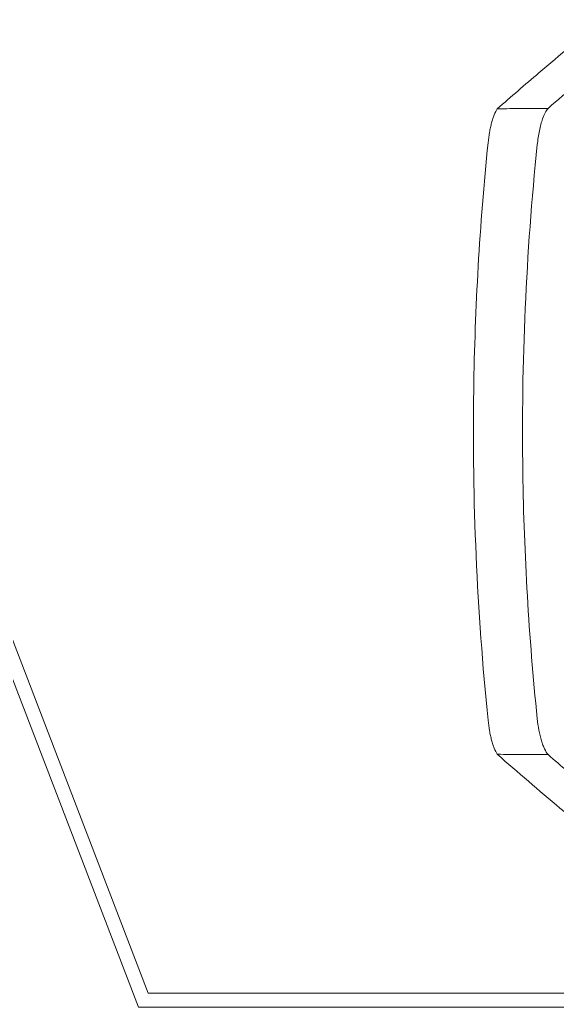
# Model space of a CAD drawing. Header units: inches. Extents: x 587 to 1284, y 1170 to 2052.
# Drawn here: x 984.04 to 1003.12, y 1302.78 to 1337.86 of the extents above; entities that cross this region are included whole.
import ezdxf

# ---------------------------------------------------------------- set-up
doc = ezdxf.new("R2010")
doc.units = ezdxf.units.IN
doc.header["$MEASUREMENT"] = 0
doc.layers.add('I-FURN', color=30, linetype='Continuous', lineweight=9)
doc.layers.add('I-WALL', color=2, linetype='Continuous', lineweight=18)

# ---------------------------------------------------------------- blocks, each defined once
blk = doc.blocks.new('HighTower_Ace_Lounge - HighTower_Ace_Lounge-7754715-Level 07  POWER _ SIGNAL')
at = {"layer": 'I-FURN'}
for points, knots in [([(-10.256, 14.112), (-8.311, 14.31), (-4.406, 14.594), (2.449, 14.694), (7.338, 14.409), (10.257, 14.112)], [0, 0, 0, 0, 0.285714, 0.571429, 1, 1, 1, 1]), ([(-11.462, 13.789), (-11.402, 13.825), (-11.296, 13.878), (-11.115, 13.943), (-10.964, 13.987), (-10.8, 14.027), (-10.567, 14.074), (-10.384, 14.099), (-10.256, 14.112)], [0, 0, 0, 0, 0.25, 0.375, 0.5, 0.625, 0.75, 1, 1, 1, 1]), ([(10.257, 14.112), (10.385, 14.099), (10.568, 14.073), (10.801, 14.027), (10.965, 13.987), (11.116, 13.942), (11.296, 13.877), (11.402, 13.825), (11.462, 13.788)], [0, 0, 0, 0, 0.25, 0.375, 0.5, 0.625, 0.75, 1, 1, 1, 1]), ([(-14.626, 10.059), (-14.213, 10.561), (-13.17, 11.812), (-12.107, 13.05), (-11.462, 13.789)], [0, 0, 0, 0, 0.4, 1, 1, 1, 1]), ([(11.462, 13.788), (11.892, 13.296), (12.959, 12.061), (14.006, 10.812), (14.626, 10.059)], [0, 0, 0, 0, 0.4, 1, 1, 1, 1]), ([(10.192, 12.366), (8.259, 12.565), (4.379, 12.85), (-2.433, 12.95), (-7.291, 12.665), (-10.191, 12.367)], [0, 0, 0, 0, 0.285714, 0.571429, 1, 1, 1, 1]), ([(-10.191, 12.367), (-10.337, 12.352), (-10.542, 12.322), (-10.801, 12.266), (-10.981, 12.218), (-11.141, 12.165), (-11.326, 12.088), (-11.425, 12.027), (-11.476, 11.985)], [0, 0, 0, 0, 0.25, 0.375, 0.5, 0.625, 0.75, 1, 1, 1, 1]), ([(11.476, 11.985), (11.436, 12.018), (11.336, 12.084), (11.08, 12.192), (10.768, 12.278), (10.446, 12.336), (10.278, 12.357), (10.192, 12.366)], [0, 0, 0, 0, 0.2, 0.4, 0.7, 0.85, 1, 1, 1, 1]), ([(-11.476, 11.985), (-11.871, 11.523), (-12.853, 10.365), (-13.817, 9.195), (-14.389, 8.49)], [0, 0, 0, 0, 0.4, 1, 1, 1, 1]), ([(14.389, 8.49), (14.008, 8.96), (13.047, 10.132), (12.069, 11.292), (11.476, 11.985)], [0, 0, 0, 0, 0.4, 1, 1, 1, 1])]:
    blk.add_open_spline(points, degree=3, knots=knots, dxfattribs=at)
for points in [[(-11.476, 11.985), (-11.476, 12.285), (-11.474, 12.886), (-11.467, 13.488), (-11.462, 13.789)], [(11.462, 13.788), (11.467, 13.487), (11.475, 12.886), (11.477, 12.285), (11.476, 11.985)]]:
    blk.add_open_spline(points, degree=3, dxfattribs=at)

msp = doc.modelspace()

# ---------------------------------------------------------------- linework, layer by layer
at = {"layer": 'I-WALL'}
for p, q in [((988.597, 1303.28), (976.868, 1333.836)), ((976.536, 1333.305), (988.254, 1302.78)), ((1129.527, 1303.28), (988.597, 1303.28)), ((988.254, 1302.78), (1129.527, 1302.78))]:
    msp.add_line(p, q, dxfattribs=at)

# ---------------------------------------------------------------- block references
at = {"layer": 'I-FURN', "rotation": 89.9999999999998}
msp.add_blockref('HighTower_Ace_Lounge - HighTower_Ace_Lounge-7754715-Level 07  POWER _ SIGNAL', (1014.777, 1323.229), dxfattribs=at)

doc.saveas('drawing.dxf')
